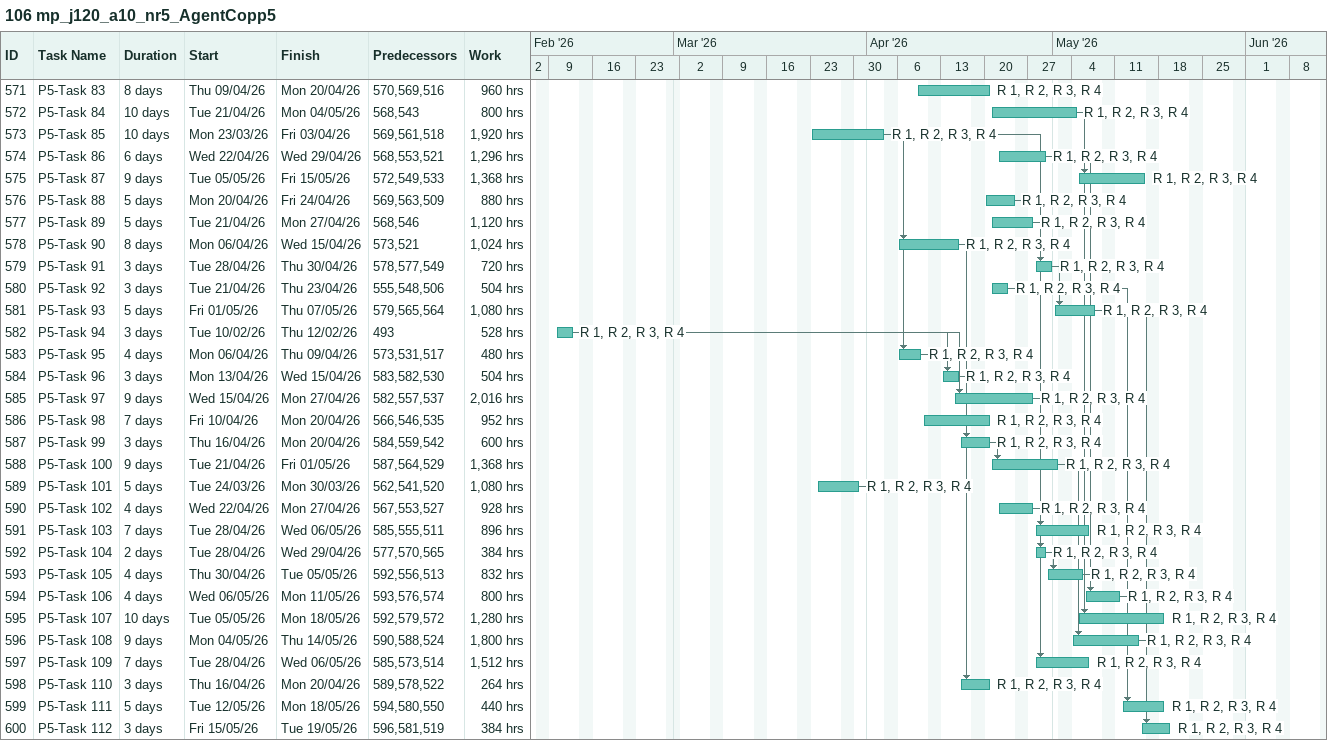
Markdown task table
106 mp_j120_a10_nr5_AgentCopp5

| ID | Task | Duration | Start | Finish | Predecessors | Resources | Work (h) |
|---|---|---|---|---|---|---|---|
| 571 | P5-Task 83 | 8d | 2026-04-09 | 2026-04-20 | 570, 569, 516 | R 1, R 2, R 3, R 4 | 960 |
| 572 | P5-Task 84 | 10d | 2026-04-21 | 2026-05-04 | 568, 543 | R 1, R 2, R 3, R 4 | 800 |
| 573 | P5-Task 85 | 10d | 2026-03-23 | 2026-04-03 | 569, 561, 518 | R 1, R 2, R 3, R 4 | 1920 |
| 574 | P5-Task 86 | 6d | 2026-04-22 | 2026-04-29 | 568, 553, 521 | R 1, R 2, R 3, R 4 | 1296 |
| 575 | P5-Task 87 | 9d | 2026-05-05 | 2026-05-15 | 572, 549, 533 | R 1, R 2, R 3, R 4 | 1368 |
| 576 | P5-Task 88 | 5d | 2026-04-20 | 2026-04-24 | 569, 563, 509 | R 1, R 2, R 3, R 4 | 880 |
| 577 | P5-Task 89 | 5d | 2026-04-21 | 2026-04-27 | 568, 546 | R 1, R 2, R 3, R 4 | 1120 |
| 578 | P5-Task 90 | 8d | 2026-04-06 | 2026-04-15 | 573, 521 | R 1, R 2, R 3, R 4 | 1024 |
| 579 | P5-Task 91 | 3d | 2026-04-28 | 2026-04-30 | 578, 577, 549 | R 1, R 2, R 3, R 4 | 720 |
| 580 | P5-Task 92 | 3d | 2026-04-21 | 2026-04-23 | 555, 548, 506 | R 1, R 2, R 3, R 4 | 504 |
| 581 | P5-Task 93 | 5d | 2026-05-01 | 2026-05-07 | 579, 565, 564 | R 1, R 2, R 3, R 4 | 1080 |
| 582 | P5-Task 94 | 3d | 2026-02-10 | 2026-02-12 | 493 | R 1, R 2, R 3, R 4 | 528 |
| 583 | P5-Task 95 | 4d | 2026-04-06 | 2026-04-09 | 573, 531, 517 | R 1, R 2, R 3, R 4 | 480 |
| 584 | P5-Task 96 | 3d | 2026-04-13 | 2026-04-15 | 583, 582, 530 | R 1, R 2, R 3, R 4 | 504 |
| 585 | P5-Task 97 | 9d | 2026-04-15 | 2026-04-27 | 582, 557, 537 | R 1, R 2, R 3, R 4 | 2016 |
| 586 | P5-Task 98 | 7d | 2026-04-10 | 2026-04-20 | 566, 546, 535 | R 1, R 2, R 3, R 4 | 952 |
| 587 | P5-Task 99 | 3d | 2026-04-16 | 2026-04-20 | 584, 559, 542 | R 1, R 2, R 3, R 4 | 600 |
| 588 | P5-Task 100 | 9d | 2026-04-21 | 2026-05-01 | 587, 564, 529 | R 1, R 2, R 3, R 4 | 1368 |
| 589 | P5-Task 101 | 5d | 2026-03-24 | 2026-03-30 | 562, 541, 520 | R 1, R 2, R 3, R 4 | 1080 |
| 590 | P5-Task 102 | 4d | 2026-04-22 | 2026-04-27 | 567, 553, 527 | R 1, R 2, R 3, R 4 | 928 |
| 591 | P5-Task 103 | 7d | 2026-04-28 | 2026-05-06 | 585, 555, 511 | R 1, R 2, R 3, R 4 | 896 |
| 592 | P5-Task 104 | 2d | 2026-04-28 | 2026-04-29 | 577, 570, 565 | R 1, R 2, R 3, R 4 | 384 |
| 593 | P5-Task 105 | 4d | 2026-04-30 | 2026-05-05 | 592, 556, 513 | R 1, R 2, R 3, R 4 | 832 |
| 594 | P5-Task 106 | 4d | 2026-05-06 | 2026-05-11 | 593, 576, 574 | R 1, R 2, R 3, R 4 | 800 |
| 595 | P5-Task 107 | 10d | 2026-05-05 | 2026-05-18 | 592, 579, 572 | R 1, R 2, R 3, R 4 | 1280 |
| 596 | P5-Task 108 | 9d | 2026-05-04 | 2026-05-14 | 590, 588, 524 | R 1, R 2, R 3, R 4 | 1800 |
| 597 | P5-Task 109 | 7d | 2026-04-28 | 2026-05-06 | 585, 573, 514 | R 1, R 2, R 3, R 4 | 1512 |
| 598 | P5-Task 110 | 3d | 2026-04-16 | 2026-04-20 | 589, 578, 522 | R 1, R 2, R 3, R 4 | 264 |
| 599 | P5-Task 111 | 5d | 2026-05-12 | 2026-05-18 | 594, 580, 550 | R 1, R 2, R 3, R 4 | 440 |
| 600 | P5-Task 112 | 3d | 2026-05-15 | 2026-05-19 | 596, 581, 519 | R 1, R 2, R 3, R 4 | 384 |
